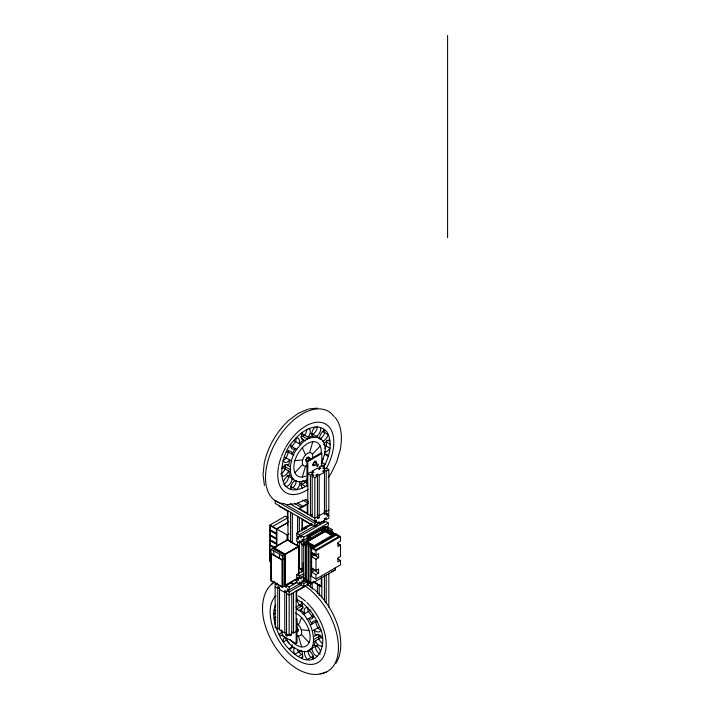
<?xml version="1.0" encoding="UTF-8"?>
<svg xmlns="http://www.w3.org/2000/svg" width="710" height="710" viewBox="0 0 710 710"><rect width="100%" height="100%" fill="white"/><g stroke="black" fill="none" stroke-linecap="round" stroke-linejoin="round"><path stroke-width="1.06" d="M280.539 474.023A6.071 3.506 -60 0 0 285.074 468.911L284.976 464.606M306.791 479.933C284.177 490.033 288.366 456.024 298.786 446.936C308.353 432.124 329.68 433.987 324.461 454.861M326.573 440.511L326.36 446.12A6.071 3.506 -60 0 1 324.683 448.329M307.377 485.507C274.069 504.757 277.69 455.172 293.549 440.963C300.685 431.529 317.024 420.284 326.999 431.991C333.38 443.209 329.138 456.956 323.503 467.57M275.737 626.034C273.607 619.2 272.587 611.239 275.737 604.583M303.188 607.121L301.679 606.02L296.425 609.056C315.79 616.635 324.062 668.341 291.89 646.198M302.3 477.022L305.531 466.159M309.551 452.625L312.782 441.753M311.335 553.525L311.335 554.128M311.335 568.887L311.335 569.5M298.431 624.835L301.661 617.691M312.462 646.215L314.219 645.204L315.391 640.819A6.071 3.506 60 0 0 322.242 645.825M335.928 663.362C341.59 654.363 341.421 643.322 339.735 633.196L339.637 632.601C335.91 616.413 327.31 601.512 315.151 590.188L307.181 584.33M323.494 458.252L321.55 462.308L325.056 464.322A6.071 3.506 -60 0 1 321.248 465.698M321.319 463.648L324.719 454.134L328.224 456.157A6.071 3.506 -60 0 0 324.399 454.604M291.056 446.883A6.071 3.506 -60 0 0 291.721 446.537L295.653 441.655A6.914 3.994 -60 0 0 295.857 437.919M328.304 477.475L331.286 473.1L336.788 461.642L340.347 449.403C342.176 438.656 342.202 426.364 335.173 417.356M312.054 553.933L312.054 552.886M312.054 569.305L312.249 568.364M294.89 472.745L302.691 464.517M312.4 454.267L320.201 446.04M308.38 580.425L307.758 580.46M308.548 580.531L307.661 580.62M274.637 581.827C262.46 589.788 260.996 606.269 263.614 619.289L263.712 619.883C267.439 636.08 276.039 650.972 288.198 662.297L288.668 662.687C298.635 671.465 313.642 678.432 326.627 671.873M316.846 645.115L315.453 646.402A6.071 3.506 60 0 0 320.281 654.212M305.486 581.064L305.486 544.659L308.548 542.387L307.678 541.881L303.738 543.647L328.251 529.491L325.189 531.772L326.067 532.278L330.008 530.503L326.937 532.784L330.878 531.009L330.878 533.219M308.335 580.691L306.365 581.57L306.365 545.165L309.427 542.893L305.486 544.659M308.113 582.582L308.113 546.176L311.175 543.904L310.305 543.398L306.365 545.165M310.962 582.209L308.992 583.087L308.992 546.682L312.054 544.41L308.113 546.176M330.878 531.009L327.816 533.29L328.695 533.796L332.635 532.021L329.564 534.302L333.514 532.527L333.514 534.736M333.514 532.527L330.443 534.808L331.321 535.304L335.262 533.538L340.516 536.574L340.516 541.02L337.889 542.538L337.889 546.585L340.516 545.067L340.516 556.391L337.889 557.909L337.889 561.956L340.516 560.438L340.516 564.885L315.994 579.041L310.74 576.014M306.365 581.57L307.892 580.434M308.992 583.087L310.518 581.952M308.992 546.682L312.933 544.916L313.802 545.422L310.74 547.694L310.74 584.099L313.802 581.827M300.774 437.236L304.555 435.168A6.071 3.506 -60 0 0 306.782 429.417M307.803 485.835L306.933 485.329L306.933 461.056L320.938 452.971L321.816 453.477L321.816 465.609L324.443 467.127L324.443 469.31M306.933 461.056L307.803 461.562L321.816 453.477M312.187 473.357L312.187 471.174L317.441 468.138L319.189 469.15L320.938 468.138L319.189 467.127L321.816 465.609M312.187 471.174L313.935 472.185L312.187 473.197L310.43 472.185L307.803 473.703L310.43 475.221L312.187 474.209L313.935 475.221L312.187 476.224L314.814 477.741L314.814 521.229L316.562 520.217L316.562 522.24L314.814 523.252L275.143 500.346L275.143 503.381L314.814 526.288L317.441 524.77L317.441 522.746L319.189 521.735L319.189 523.758L324.443 520.723L324.443 518.699L326.201 517.688L326.201 519.711L328.828 518.193L328.828 515.158L326.937 514.067M324.443 467.127L322.695 468.138L324.443 469.15L326.201 468.138L328.828 469.656L328.828 513.135L327.07 514.147L327.07 516.17L328.828 515.158M317.441 474.209L317.441 518.699L319.189 517.688L319.189 475.221L317.441 474.209L315.684 475.221L317.441 476.224L314.814 477.741M324.443 470.162L324.443 514.652L326.201 513.641L326.201 471.174L324.443 470.162L322.695 471.174L324.443 472.185L319.189 475.221M326.201 471.174L328.828 469.656M274.202 547.534L269.933 545.067L269.933 525.045L285.34 516.143L287.967 517.661L272.56 526.563M299.052 509.097L299.052 508.484L308.389 503.097M300.916 508.014L306.525 504.774M288.642 521.93L276.589 528.888L276.589 545.919M288.544 522.187L276.758 528.985L276.758 546.008M287.443 525.249L287.967 524.947M312.187 514.652L310.43 515.664L310.43 475.221M317.441 516.676L314.814 518.193L290.257 504.011M324.443 512.629L319.189 515.664L317.299 514.572M328.828 510.099L326.201 511.617L324.31 510.534M269.933 525.045L287.097 534.958L288.952 533.884M307.59 525.755L301.981 528.985L302.504 529.296L311.85 523.9M309.453 524.672L311.326 523.598M301.244 541.632L299.354 542.724L296.727 541.206L296.727 538.171L298.475 539.183L298.475 537.159L296.727 536.148L296.727 533.112L311.814 524.406M298.83 577.727L282.367 587.232L270.98 580.665L270.98 549.318L287.443 539.813L298.83 546.38L298.83 574.488M273.785 547.898L287.443 540.008L298.653 546.487L298.653 574.31M296.727 533.112L299.354 534.63L321.994 521.566M296.727 538.171L298.617 537.079M299.354 534.63L299.354 536.653L325.624 521.486L328.251 523.004L328.251 526.039L301.981 541.206L301.981 539.183L303.738 540.195L303.738 537.159L328.251 523.004M307.235 536.574L324.923 526.563L324.923 531.621L307.412 541.73L307.235 536.574L324.923 526.563M301.981 541.206L303.738 542.218L328.251 528.062L328.251 531.701M298.475 546.38L284.994 554.164L273.962 547.8M270.98 549.318L282.367 555.886L298.83 546.38M298.653 546.682L285.171 554.474L285.171 585.413M305.62 544.162L303.738 545.253L301.111 543.736L301.111 541.712L299.354 540.701L299.354 568.293M332.023 533.592L332.023 529.545L329.396 531.062L327.496 529.971M284.994 558.415L282.367 559.933L270.98 553.356M335.262 533.538L310.74 547.694L315.994 550.729L340.516 536.574M336.141 534.044L311.619 548.2L311.619 576.52M318.621 557.705L314.246 555.176L311.619 556.693L315.994 559.223L318.621 557.705L318.621 553.658L315.994 555.176L311.619 552.655M298.653 568.124L301.457 569.74L301.981 569.438L298.244 567.281M292.192 582.164L284.772 586.451L286.529 587.463L286.529 585.439L289.156 586.957L296.727 582.582L296.727 579.546L298.475 580.558L298.475 578.535L296.727 577.532L296.727 574.496L303.33 570.68M279.66 587.383L277.77 588.475L275.143 586.957M296.727 574.496L299.354 576.014L304.066 573.289M284.994 585.519L298.653 577.629M295.023 580.531L298.803 578.348M299.354 576.014L299.354 578.029L304.066 575.313M311.619 568.018L315.994 570.547L318.621 569.029L318.621 573.077L315.994 574.594L311.619 572.065L314.246 570.547L318.621 573.077M290.425 582.378L293.221 584.002L296.886 581.889M305.62 577.452L303.738 578.535L301.111 577.026L301.111 579.041L299.354 578.029M305.486 579.041L303.738 580.052L305.708 579.174M301.244 583.008L284.772 592.522L279.518 589.486M303.738 542.218L303.738 581.57L301.981 580.558L301.981 582.582L305.753 580.407M289.156 586.957L289.156 589.992L287.399 588.981L287.399 591.004L289.156 592.016L301.43 584.925M301.981 582.582L303.738 583.593L308.451 580.869M307.235 580.052L307.235 583.087L309.081 582.022M307.235 583.087L309.258 582.129M311.282 582.271L289.156 595.051L286.529 593.533M310.74 584.099L335.262 569.944L335.262 567.734M273.678 614.123L275.436 613.112M296.159 601.113L296.682 600.811L296.682 591.306L304.918 586.549L304.918 585.945M312.888 581.747L321.293 586.602L321.816 586.3M275.853 617.017L274.095 618.028A6.071 3.506 60 0 0 275.773 620.238M295.91 607.077L302.034 603.535M298.688 610.707L303.063 608.177M276.891 582.91L276.891 584.933L275.143 583.922L275.143 627.409L277.77 628.927L279.518 627.915M303.063 614.585L310.945 610.041M296.159 619.315L297.037 618.809L297.037 643.082L296.159 643.588L282.145 635.494L282.145 631.083M306.995 619.475L312.249 616.44A6.071 3.506 60 0 0 313.571 616.999M277.77 628.927L277.77 586.451L279.518 587.463L279.518 629.939L284.772 632.965L286.529 631.953M282.145 635.494L283.024 634.988M296.292 630.453L298.04 629.442M284.772 632.965L284.772 590.498L286.529 591.51L286.529 633.977L289.156 635.494L291.783 633.977L291.783 593.533M291.783 631.953L293.532 632.965L296.159 631.447M296.292 631.998L298.04 630.986M310.208 625.04L317.21 620.993M286.76 639.115A6.071 3.506 60 0 0 286.893 639.95L283.388 641.973A6.071 3.506 60 0 1 285.651 637.429M312.471 630.879L319.473 626.832M313.634 636.604L317.139 634.58M313.935 639.39L320.947 635.343M313.634 641.831L322.393 636.781M301.138 650.697L295.005 654.238A6.071 3.506 60 0 1 294.428 647.529M310.199 649.437L317.201 645.39M276.039 627.054C279.731 639 287.577 649.801 298.173 656.546L301.679 654.522L298.511 652.215A6.071 3.506 60 0 1 297.428 649.659M303.09 656.883L301.342 657.895A6.071 3.506 60 0 0 301.493 651.008M313.589 655.996L307.457 659.537A6.914 3.994 60 0 1 304.599 651.212M331.321 571.71L335.262 569.944M307.616 409.333L298.448 413.229L288.81 420.302C276.651 431.627 268.052 446.528 264.324 462.716L263.019 474.599L264.439 485.516M300.703 485.312L305.46 482.321A6.071 3.506 -60 0 0 306.534 479.765M296.957 503.381L306.125 499.485M322.438 529.944L321.843 531.169L322.633 530.059M308.424 538.029L307.918 539.343M308.61 408.995L317.308 408.135M314.184 437.032L312.435 436.02L308.06 437.191A6.071 3.506 -60 0 0 308.957 428.751M294.89 460.648L302.691 459.876M291.029 487.823L292.999 487.628A6.071 3.506 -60 0 0 296.256 480.555M287.266 504.579L295.964 503.718M323.503 530.139L324.328 528.932L323.547 530.042M310.128 536.911C308.317 539.707 312.329 535.864 309.409 538.153M310.305 537.009L309.533 538.136M307.847 539.272C308.726 536.334 307.554 541.091 308.486 537.949M319.393 626.415L319.42 626.406C328.153 641.858 319.393 669.92 298.173 656.546M313.891 657.797L310.962 657.513A6.914 3.994 60 0 1 307.936 650.555M301.28 629.761L309.081 630.542M311.042 433.783L312.861 434.342A6.071 3.506 -60 0 0 317.21 426.257M296.585 599.311C307.403 604.822 314.725 615.428 319.385 626.371M301.679 606.02L299.407 605.053A6.071 3.506 60 0 1 297.259 598.574M322.1 431.165L328.224 434.706A6.914 3.994 -60 0 1 322.446 441.336M328.118 439.809L329.866 440.821A6.071 3.506 -60 0 0 323.822 444.132M326.777 442.215L330.283 444.238M311.104 433.331L318.115 437.378M320.574 427.606A6.071 3.506 -60 0 1 316.358 436.366L321.328 439.233M323.733 444.602L329.866 448.143A6.071 3.506 -60 0 1 324.346 451.986M301.049 433.144L309.808 438.203M302.291 436.135L307.545 439.17M301.777 438.798L305.273 440.821M293.904 440.644L300.907 444.691M291.721 446.537L296.984 449.572M308.211 457.134L311.788 459.201M306.871 457.906L310.377 459.929M305.921 459.547L308.548 461.065M286.76 451.09L293.762 455.137M284.497 456.938L291.499 460.976M286.822 464.695L290.328 466.71M284.772 466.47L290.026 469.505M282.447 467.402L290.328 471.946M302.833 480.812L307.208 483.332M281.719 475.94A6.071 3.506 -60 0 0 288.571 470.934L289.742 475.309L291.499 476.321M287.124 475.23L293.762 479.543M296.975 481.407L295.218 480.395A6.071 3.506 -60 0 0 291.011 489.154M300.534 483.625L305.788 486.661M290.372 486.11L296.496 489.651A6.071 3.506 -60 0 0 299.655 481.877M284.772 485.551L286.52 486.563A6.071 3.506 -60 0 0 292.005 478.531L293.408 479.827M305.415 499.627L308.246 501.26M302.717 500.089L308.389 503.363M324.31 512.549L326.201 513.641M307.803 504.038L307.279 503.736L307.279 513.241L299.052 508.484M297.463 503.124L303.135 506.399M324.31 518.62L326.201 519.711M294.632 503.505L301.386 507.41M317.299 516.596L319.189 517.688M326.325 526.261L332.023 529.545M326.502 527.051L328.251 528.062M284.453 503.701L316.562 522.24M317.299 522.666L319.189 523.758M327.594 528.808L330.443 530.459M324.923 531.621L324.754 526.456M337.889 543.549L340.516 545.067M322.997 540.621L323.875 541.126M287.967 520.9L287.443 520.599L287.443 511.093L279.216 506.336L279.216 505.733M303.738 537.159L301.111 535.642L301.111 537.665L299.354 536.653M337.889 558.921L340.516 560.438M303.205 545.555L303.738 545.857M269.933 530.05L276.758 533.991M269.933 535.056L276.758 538.996M310.74 561.85L311.619 562.356M269.933 540.061L276.758 544.002M303.738 562.968L303.205 562.666L303.205 570.751M275.533 547.898L270.279 544.863L270.279 540.665L276.412 544.206L276.412 547.357M273.962 547.596L269.578 545.067L269.578 561.246L270.457 561.752L270.457 557.705M273.607 547.8L284.994 554.368L284.994 585.715M272.56 548.404L283.938 554.98L283.938 586.327M314.344 581.987L317.148 583.602M319.012 584.685L320.885 585.759M296.727 582.582L299.354 584.099L299.354 582.076L301.111 583.087L301.111 585.111L303.738 586.629L303.738 583.593M289.485 582.448L293.221 584.605L293.221 584.002M323.423 530.059C325.943 530.343 322.979 527.477 323.6 530.157M301.28 634.403L309.072 642.63M312.249 616.44L308.317 611.558A6.071 3.506 60 0 1 307.82 607.538M286.893 639.95L289.431 643.668M284.036 636.426L287.665 641.734L292.387 646.783L288.881 648.807A6.071 3.506 60 0 0 292.032 644.671M281.24 629.752L282.402 632.175L278.906 634.199A6.071 3.506 60 0 0 282.713 635.574M282.181 632.557L281.249 630.604M323.494 429.976L324.727 432.683A6.914 3.994 -60 0 1 319.571 439.099M302.309 447.797L305.531 454.95M298.431 636.045L301.652 646.916M318.994 634.5L318.897 638.805A6.071 3.506 60 0 0 322.757 643.597M447.593 35.5L447.593 237.743M328.828 573.236L328.828 607.13M326.201 574.754L326.201 603.18M324.443 575.766L324.443 601.068M323.875 520.474L323.875 522.498M321.816 577.203L321.816 596.959M321.293 577.097L321.293 586.602M319.189 467.127L319.189 469.31M319.189 584.507L319.189 595.441M317.441 583.496L317.441 593.338M315.994 550.729L315.994 555.176M315.994 559.223L315.994 570.547M315.994 574.594L315.994 579.041M314.814 523.252L314.814 526.288M314.246 553.161L314.246 555.176M312.187 474.209L312.187 516.676M312.187 582.653L312.187 589.211M311.619 523.243L311.619 525.453M310.74 523.936L310.74 524.539L302.504 519.782L302.504 529.296M310.43 582.732L310.43 587.108M307.803 461.562L307.803 514.147M307.803 583.407L307.803 585.59M307.412 536.671L307.412 541.73M307.412 580.159L307.412 583.194M306.365 526.279L306.365 528.48M304.608 527.29L304.608 529.491M301.981 518.877L301.981 531.009M301.981 543.15L301.981 571.825M301.457 569.74L301.457 571.852M299.354 517.359L299.354 531.888M297.605 516.347L297.605 534M297.605 536.201L297.605 538.411M297.605 541.721L297.605 546.132M296.159 591.004L296.159 643.588M293.532 592.522L293.532 632.965M292.351 513.312L292.351 543.283M290.905 503.78L290.905 504.393M290.594 512.3L290.594 542.085M289.156 592.016L289.156 635.494M287.967 510.783L287.967 540.576M287.097 534.958L287.097 540.47M282.367 555.886L282.367 587.232M279.518 554.244L279.518 558.291M273.829 550.96L273.829 554.998M269.933 545.271L269.933 556.596M283.902 503.754A52.016 30.033 -60 0 1 276.279 441.345A52.016 30.033 -60 0 1 334.144 416.734M285.979 446.936A39.636 22.88 -60 0 1 325.349 423.914A39.636 22.88 -60 0 1 326.112 468.928M308.229 489.208A39.636 22.88 -60 0 1 278.524 466.656M278.719 465.636A39.636 22.88 -60 0 1 281.124 457.258M281.524 456.21A39.636 22.88 -60 0 1 285.464 447.832M288.508 476.508A6.071 3.506 -60 0 1 283.672 484.318M283.352 482.054A6.914 3.994 -60 0 1 289.742 475.309M302.62 488.01A6.071 3.506 -60 0 1 302.469 481.123M283.015 460.391A6.071 3.506 -60 0 0 286.245 457.95L288.508 452.101A6.071 3.506 -60 0 0 288.331 450.681M312.435 436.02A6.071 3.506 -60 0 1 315.08 427.109M319.571 438.221A6.071 3.506 -60 0 1 325.065 430.198M302.62 432.408A6.071 3.506 -60 0 0 303.525 439.809L299.158 443.679A6.914 3.994 -60 0 0 296.505 437.83M281.719 468.618A6.071 3.506 -60 0 1 288.571 465.707L289.751 459.973A6.071 3.506 -60 0 1 283.361 460.604M286.529 452.43A6.071 3.506 -60 0 1 292.014 454.125L295.227 448.56A6.071 3.506 -60 0 1 291.02 444.655M306.853 465.804A7.428 4.287 -60 0 1 302.336 461.606A7.428 4.287 -60 0 1 308.229 452.98A7.428 4.287 -60 0 1 312.755 457.178M305.744 476.108A19.365 11.182 -60 0 1 293.967 465.156A19.365 11.182 -60 0 1 309.338 442.676A19.365 11.182 -60 0 1 321.124 453.628M306.871 461.651A2.476 1.429 -60 0 1 306.48 458.403A2.476 1.429 -60 0 1 309.276 458.127M314.53 461.154A2.476 1.429 -60 0 1 314.184 462.858M313.465 463.905A2.476 1.429 -60 0 1 312.569 464.562M315.684 464.837A2.476 1.429 -60 0 1 313.083 464.935A2.476 1.429 -60 0 1 315.116 461.42A2.476 1.429 -60 0 1 316.332 463.719M315.453 461.198A2.476 1.429 -60 0 1 315.453 463.222M314.814 464.331A2.476 1.429 -60 0 1 312.702 465.228M271.77 584.25A52.016 30.033 60 0 1 274.033 582.271M304.288 585.386A52.016 30.033 60 0 1 337.516 637.411A52.016 30.033 60 0 1 320.068 673.639M306.977 602.63A39.636 22.88 60 0 1 323.627 656.493A39.636 22.88 60 0 1 283.698 647.618A39.636 22.88 60 0 1 275.942 595.734M298.173 595.903A39.636 22.88 60 0 1 305.424 601.201M320.858 629.894A6.914 3.994 60 0 1 317.725 627.844L315.462 622.004A6.071 3.506 60 0 1 315.639 620.584M320.609 630.498A6.914 3.994 60 0 1 314.219 629.868L315.391 635.592A6.071 3.506 60 0 1 322.242 638.503M317.441 622.333A6.071 3.506 60 0 0 311.956 624.028L308.743 618.463A6.071 3.506 60 0 0 312.95 614.558M301.342 602.302A6.071 3.506 60 0 1 300.436 609.695L304.821 613.582A6.071 3.506 60 0 1 307.465 607.724M274.095 610.707A6.071 3.506 60 0 1 275.773 610.431M314.219 645.204A6.071 3.506 60 0 1 320.609 651.949M317.432 656.457A6.071 3.506 60 0 1 311.947 648.425L308.735 650.28A6.071 3.506 60 0 1 312.95 659.049M297.108 623.655A7.428 4.287 60 0 1 301.679 632.308A7.428 4.287 60 0 1 297.108 635.69M295.529 612.978A19.365 11.182 60 0 1 309.8 640.393A19.365 11.182 60 0 1 289.884 639.399M302.353 602.284A6.071 3.506 60 0 1 301.856 601.476M296.647 627.4A2.476 1.429 60 0 1 298.156 630.019A2.476 1.429 60 0 1 297.091 631.536M290.843 633.923A2.476 1.429 60 0 1 288.704 635.166M291.544 634.855A2.476 1.429 60 0 1 289.156 634.216M312.16 554.199C313.003 556.019 313.518 551.741 312.16 554.199M312.16 569.571C313.003 571.39 313.518 567.112 312.16 569.571M321.621 530.645C322.739 532.757 323.05 528.204 321.621 530.645M336.141 535.056L313.367 548.2L315.994 549.717L338.768 536.574L336.141 535.056M276.412 529.19L270.279 525.648L270.279 529.846L276.412 533.387L276.412 529.19M276.412 534.195L270.279 530.654L270.279 534.852L276.412 538.393L276.412 534.195M276.412 539.201L270.279 535.659L270.279 539.857L276.412 543.398L276.412 539.201M282.189 560.03L271.158 553.667L271.158 580.558L282.189 586.93L282.189 560.03M317.556 466.044A1.242 0.719 -60 0 0 318.133 464.091A1.242 0.719 -60 0 0 316.633 465.183A1.242 0.719 -60 0 0 317.556 466.044M285.66 634.625A1.242 0.719 60 0 0 287.062 636.098A1.242 0.719 60 0 0 286.858 634.252A1.242 0.719 60 0 0 285.66 634.625"/></g></svg>
